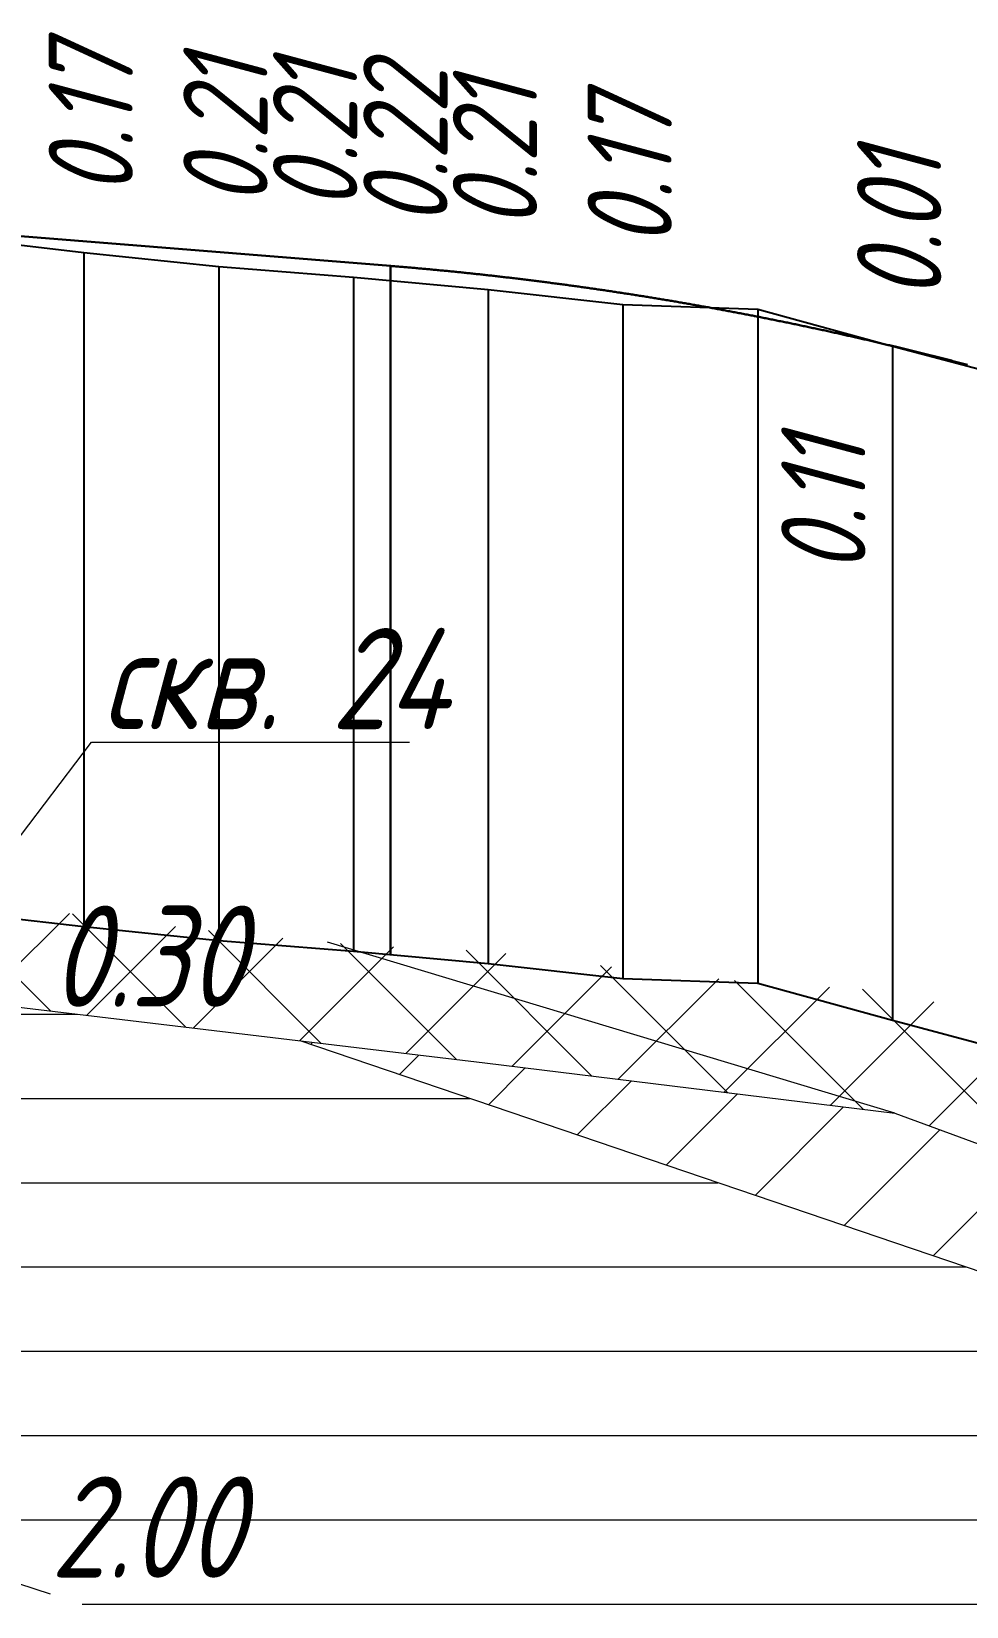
# Model space of a CAD drawing. Extents: x 2172 to 5772, y -842 to -248.
# Drawn here: x 3947.04 to 3974.8, y -475.45 to -428.72 of the extents above; entities that cross this region are included whole.
import ezdxf

# ---------------------------------------------------------------- set-up
doc = ezdxf.new("R2010")
doc.units = 0
doc.header["$MEASUREMENT"] = 0
doc.linetypes.add('CONTI', pattern=[0])
doc.linetypes.add('STROT', pattern=[1.7, 0.5, -1.2])
doc.layers.add('геология', color=7, linetype='CONTINUOUS', lineweight=20)
doc.layers.add('КРАСНЫЙ_ПРОФИЛЬ', color=1, linetype='CONTINUOUS', lineweight=30)
doc.layers.add('РАБОЧИЕ_ОТМЕТКИ', color=1, linetype='CONTINUOUS')
doc.layers.add('ЧЕРНЫЙ_ПРОФИЛЬ', color=7, linetype='CONTINUOUS')
doc.styles.add('ГОСТ', font='gost.TTF', dxfattribs={"oblique": 15, "height": 1})

msp = doc.modelspace()

# ---------------------------------------------------------------- hatches: boundary and pattern name
at = {"layer": 'геология', "linetype": 'Continuous'}
h = msp.add_hatch(dxfattribs=at)
h.set_pattern_fill('ANSI37', color=1, scale=20, style=0)
h.set_pattern_definition([(45, (2171.595959244836, -930.3739942693574), (-1.767766952966369, 1.767766952966369), []), (135, (2171.595959244836, -930.3739942693574), (-1.767766952966369, -1.767766952966369), [])])
h.paths.add_polyline_path([(3405.266979244836, -478.1816899998212), (3404.595959244836, -478.1330410498208), (3400.595959244836, -477.873041049821), (3396.595959244836, -477.7130410498212), (3396.595959244836, -486.3624414353653), (3405.266979244836, -485.2541899998209)])
h.paths.add_polyline_path([(3402.130971975199, -482.3379648031464), (3403.130971975199, -480.3379648031464), (3404.130971975199, -482.3379648031464)], flags=16)
h.paths.add_polyline_path([(3440.595959244836, -480.663041049821), (3436.595959244836, -480.643041049821), (3432.595959244836, -480.453041049821), (3428.595959244836, -480.2130410498212), (3424.595959244836, -479.8630410498208), (3420.595959244836, -479.4430410498207), (3416.595959244836, -479.183041049821), (3412.595959244836, -478.8130410498206), (3408.595959244836, -478.4230410498212), (3407.266979244836, -478.3266899998207), (3407.266979244836, -485.2541899998209), (3409.283704569588, -485.4767397499209), (3425.711407080658, -483.1588145671813)])
edge = h.paths.add_edge_path()
edge.add_arc((3443.903387339326, -483.4551840142339), 3.890410880645049, 132.660726402441, 180.0000000000017, ccw=False)
edge.add_line((3441.267027994384, -480.5942565029923), (3440.595959244836, -480.663041049821))
edge.add_line((3440.595959244836, -480.663041049821), (3425.711407080658, -483.1588145671813))
edge.add_line((3425.711407080658, -483.1588145671813), (3409.283704569588, -485.4767397499209))
edge.add_line((3409.283704569588, -485.4767397499209), (3420.784527473183, -486.7458789984448))
edge.add_line((3420.784527473183, -486.7458789984448), (3435.887831735205, -487.42003160069))
edge.add_line((3435.887831735205, -487.42003160069), (3442.449603800145, -487.0637585584891))
edge.add_arc((3443.903387339325, -483.4551840142339), 3.890410880644605, 180.0000000000008, 248.0570127374182, ccw=False)
edge = h.paths.add_edge_path()
edge.add_line((3464.948359244836, -478.887183049821), (3464.595959244836, -478.9030410498208))
edge.add_line((3464.595959244836, -478.9030410498208), (3460.595959244836, -479.3330410498211))
edge.add_line((3460.595959244836, -479.3330410498211), (3456.595959244836, -479.4230410498212))
edge.add_line((3456.595959244836, -479.4230410498212), (3452.595959244836, -479.6030410498211))
edge.add_line((3452.595959244836, -479.6030410498211), (3448.595959244836, -479.873041049821))
edge.add_line((3448.595959244836, -479.873041049821), (3445.918600629797, -480.1273901182499))
edge.add_arc((3443.903387339325, -483.4551840142335), 3.89041088064461, -7.617018127348274e-12, 58.802145706168574, ccw=False)
edge.add_arc((3443.903387339325, -483.4551840142345), 3.890410880644595, -61.841338698212326, 7.503331289626658e-12, ccw=False)
edge.add_line((3445.739329752336, -486.8851420717547), (3464.948359244836, -485.8421830498191))
edge.add_line((3464.948359244836, -485.8421830498191), (3464.948359244836, -478.887183049821))
h.paths.add_polyline_path([(3461.812351975199, -481.8904225330361), (3462.812351975199, -479.8904225330361), (3463.812351975199, -481.8904225330361)], flags=16)
h.paths.add_polyline_path([(3500.16716671681, -481.8014260150885), (3501.184682013046, -481.5816357129615), (3484.599211183237, -479.8839649782312), (3470.595959244836, -478.6580410498209), (3468.595959244836, -478.7230410498209), (3466.948359244836, -478.7971830498209), (3466.948359244836, -485.8421830498191), (3481.99119701448, -484.7836908851532)])
h.paths.add_polyline_path([(3525.200219244836, -476.3941144998207), (3525.200219244836, -473.6116144998209), (3524.595959244836, -473.7430410498209), (3520.595959244836, -474.4230410498212), (3516.595959244836, -474.703041049821), (3512.595959244836, -474.913041049821), (3508.595959244836, -475.2430410498209), (3504.595959244836, -475.913041049821), (3500.595959244836, -476.5930410498208), (3496.595959244836, -477.1130410498208), (3492.595959244836, -477.3630410498208), (3488.595959244836, -477.4830410498207), (3484.595959244836, -477.873041049821), (3480.595959244836, -478.3330410498211), (3476.595959244836, -478.4730410498209), (3472.595959244836, -478.5930410498208), (3470.595959244836, -478.6580410498209), (3484.599211183237, -479.8839649782312), (3501.184682013046, -481.5816357129615)])
edge = h.paths.add_edge_path()
edge.add_line((3548.314092563063, -469.3140602565363), (3559.52575637998, -467.6440213621786))
edge.add_arc((3562.697113533048, -465.3906260067379), 3.890410880644604, 179.9999999999992, 215.3955478876504, ccw=False)
edge.add_arc((3562.697113533047, -465.3906260067357), 3.89041088064414, 161.1488698633117, 180.0000000000318, ccw=False)
edge.add_line((3559.015379247028, -464.1335939994319), (3556.595959244836, -464.5630410498211))
edge.add_line((3556.595959244836, -464.5630410498211), (3552.595959244836, -465.3030410498209))
edge.add_line((3552.595959244836, -465.3030410498209), (3548.595959244836, -466.2130410498212))
edge.add_line((3548.595959244836, -466.2130410498212), (3544.595959244836, -467.4730410498209))
edge.add_line((3544.595959244836, -467.4730410498209), (3540.595959244836, -468.8830410498213))
edge.add_line((3540.595959244836, -468.8830410498213), (3536.595959244836, -470.4230410498212))
edge.add_line((3536.595959244836, -470.4230410498212), (3532.595959244836, -471.7930410498211))
edge.add_line((3532.595959244836, -471.7930410498211), (3528.595959244836, -472.873041049821))
edge.add_line((3528.595959244836, -472.873041049821), (3526.200219244836, -473.3941144998207))
edge.add_line((3526.200219244836, -473.3941144998207), (3527.200219244836, -473.3941144998207))
edge.add_line((3527.200219244836, -473.3941144998207), (3527.200219244836, -476.3941144998207))
edge.add_line((3527.200219244836, -476.3941144998207), (3548.314092563063, -469.3140602565363))
edge = h.paths.add_edge_path()
edge.add_line((3585.881899244836, -460.5316745498212), (3586.881899244836, -460.5316745498212))
edge.add_line((3586.881899244836, -460.5316745498212), (3584.595959244836, -459.9030410498208))
edge.add_line((3584.595959244836, -459.9030410498208), (3580.595959244836, -460.2330410498207))
edge.add_line((3580.595959244836, -460.2330410498207), (3576.595959244836, -460.873041049821))
edge.add_line((3576.595959244836, -460.873041049821), (3572.595959244836, -461.6730410498212))
edge.add_line((3572.595959244836, -461.6730410498212), (3568.595959244836, -462.5830410498211))
edge.add_line((3568.595959244836, -462.5830410498211), (3565.827963166865, -463.0812803438557))
edge.add_arc((3562.697113533048, -465.3906260067365), 3.890410880644608, -2.091837814077735e-11, 36.412852577754904, ccw=False)
edge.add_arc((3562.697113533047, -465.3906260067403), 3.890410880645504, -18.451092617890993, 3.5981884138891473e-11, ccw=False)
edge.add_line((3566.387534571732, -466.6219218190772), (3567.585893768735, -466.4434196358961))
edge.add_line((3567.585893768735, -466.4434196358961), (3585.881899244836, -464.5316745498212))
edge.add_line((3585.881899244836, -464.5316745498212), (3585.881899244836, -460.5316745498212))
h.paths.add_polyline_path([(3634.595959244836, -458.3480410498209), (3632.595959244836, -458.4630410498212), (3628.595959244836, -458.683041049821), (3624.595959244836, -458.9830410498207), (3620.595959244836, -459.0430410498211), (3616.595959244836, -459.0130410498209), (3612.595959244836, -459.0530410498209), (3608.595959244836, -458.8030410498209), (3604.595959244836, -458.9830410498207), (3600.595959244836, -459.0230410498211), (3596.595959244836, -459.1330410498213), (3592.595959244836, -459.913041049821), (3588.595959244836, -461.0030410498211), (3587.881899244836, -460.8066745498209), (3587.881899244836, -464.5316745498208), (3597.88417471176, -463.5186321709371), (3610.13813682649, -463.4158389539007)])
h.paths.add_polyline_path([(3645.467619244837, -457.6543244498207), (3644.595959244836, -457.663041049821), (3640.595959244836, -457.8630410498208), (3636.595959244836, -458.2330410498207), (3634.595959244836, -458.3480410498209), (3610.13813682649, -463.4158389539007), (3645.467619244837, -467.6443244498209)])
edge = h.paths.add_edge_path(flags=16)
edge.add_arc((3638.824192431525, -462.307321337234), 3.890410880644595, 0, 360)
h.paths.add_polyline_path([(3706.049759244836, -458.3584620498209), (3704.595959244836, -458.2930410498211), (3700.595959244836, -458.143041049821), (3696.595959244836, -458.0030410498211), (3692.595959244836, -457.893041049821), (3688.595959244836, -458.0630410498211), (3684.595959244836, -458.0330410498209), (3680.595959244836, -457.893041049821), (3676.595959244836, -458.0230410498211), (3672.595959244836, -458.163041049821), (3668.595959244836, -458.183041049821), (3664.595959244836, -458.0830410498211), (3660.595959244836, -458.1130410498208), (3656.595959244836, -457.953041049821), (3652.595959244836, -457.663041049821), (3648.595959244836, -457.623041049821), (3647.467619244837, -457.6343244498212), (3647.467619244837, -467.6443244498209), (3706.049759244836, -467.403462049821)])
edge = h.paths.add_edge_path(flags=16)
edge.add_arc((3683.60395167425, -462.7801484565994), 3.890410880644595, 0, 360)
h.paths.add_polyline_path([(3720.595959244836, -459.0930410498208), (3716.595959244836, -458.8230410498209), (3712.595959244836, -458.6930410498207), (3708.595959244836, -458.4730410498209), (3708.049759244836, -458.448462049821), (3708.049759244836, -467.403462049821), (3734.614920244831, -466.6760037975619), (3747.858181346719, -465.0015559511012)])
edge = h.paths.add_edge_path()
edge.add_arc((3752.214261147659, -460.6393792551826), 3.890410880643685, 0, 180, ccw=False)
edge.add_arc((3752.214261147659, -460.6393792551833), 3.89041088064414, -85.46142147417572, 1.0913936421275139e-11, ccw=False)
edge.add_line((3752.522110623317, -464.5175908946599), (3763.327421708334, -463.7493780265404))
edge.add_line((3763.327421708334, -463.7493780265404), (3763.327421708334, -463.5741399059898))
edge.add_line((3763.327421708334, -463.5741399059898), (3765.327421708334, -463.5741399059898))
edge.add_line((3765.327421708334, -463.5741399059898), (3765.327421708334, -463.6148610036912))
edge.add_line((3765.327421708334, -463.6148610036912), (3766.253939244836, -463.5413147498211))
edge.add_line((3766.253939244836, -463.5413147498211), (3766.253939244836, -455.7263147498211))
edge.add_line((3766.253939244836, -455.7263147498211), (3764.595959244836, -456.0330410498209))
edge.add_line((3764.595959244836, -456.0330410498209), (3760.595959244836, -456.453041049821))
edge.add_line((3760.595959244836, -456.453041049821), (3756.595959244836, -456.3030410498209))
edge.add_line((3756.595959244836, -456.3030410498209), (3752.595959244836, -456.4230410498212))
edge.add_line((3752.595959244836, -456.4230410498212), (3748.595959244836, -456.893041049821))
edge.add_line((3748.595959244836, -456.893041049821), (3744.595959244836, -457.6030410498211))
edge.add_line((3744.595959244836, -457.6030410498211), (3740.595959244836, -458.6730410498212))
edge.add_line((3740.595959244836, -458.6730410498212), (3736.595959244836, -459.3630410498208))
edge.add_line((3736.595959244836, -459.3630410498208), (3732.595959244836, -459.453041049821))
edge.add_line((3732.595959244836, -459.453041049821), (3728.595959244836, -459.413041049821))
edge.add_line((3728.595959244836, -459.413041049821), (3724.595959244836, -459.393041049821))
edge.add_line((3724.595959244836, -459.393041049821), (3720.595959244836, -459.0930410498208))
edge.add_line((3720.595959244836, -459.0930410498208), (3747.858181346719, -465.0015559511012))
edge.add_line((3747.858181346719, -465.0015559511012), (3752.223461466872, -464.6550433517355))
edge.add_line((3752.223461466872, -464.6550433517355), (3752.214261147659, -464.5297901358272))
edge.add_arc((3752.21426114766, -460.639379255183), 3.89041088064414, 179.9999999999933, 269.9999999999933, ccw=False)
h.paths.add_polyline_path([(3813.72405150612, -455.3820185126356), (3812.595959244836, -455.413041049821), (3808.595959244836, -455.433041049821), (3804.595959244836, -455.2130410498212), (3800.595959244836, -454.8530410498211), (3796.595959244836, -454.4930410498209), (3792.595959244836, -454.183041049821), (3788.595959244836, -454.0030410498211), (3784.595959244836, -453.913041049821), (3780.595959244836, -454.0530410498209), (3776.595959244836, -454.4630410498212), (3772.595959244836, -454.9230410498212), (3768.595959244836, -455.2930410498211), (3767.253939244836, -455.5413147498211), (3768.253939244836, -455.5413147498211), (3768.253939244836, -463.5413147498211), (3780.697040378689, -462.7014000229392)])
edge = h.paths.add_edge_path(flags=16)
edge.add_arc((3782.489552502429, -458.0649566283755), 3.890410880644595, 0, 360)
edge = h.paths.add_edge_path()
edge.add_arc((3854.726248115077, -455.4518457332789), 3.890410880645049, 135.3689119119537, 179.9999999999849, ccw=False)
edge.add_line((3851.95765681826, -452.718679245223), (3848.595959244836, -452.643041049821))
edge.add_line((3848.595959244836, -452.643041049821), (3844.595959244836, -452.6030410498211))
edge.add_line((3844.595959244836, -452.6030410498211), (3840.595959244836, -452.9030410498208))
edge.add_line((3840.595959244836, -452.9030410498208), (3836.595959244836, -453.893041049821))
edge.add_line((3836.595959244836, -453.893041049821), (3832.595959244836, -454.5730410498209))
edge.add_line((3832.595959244836, -454.5730410498209), (3828.595959244836, -454.9630410498212))
edge.add_line((3828.595959244836, -454.9630410498212), (3826.149659244837, -455.109819049821))
edge.add_line((3826.149659244837, -455.109819049821), (3826.149659244837, -460.1698190498209))
edge.add_line((3826.149659244837, -460.1698190498209), (3841.286910427423, -458.3038150282919))
edge.add_line((3841.286910427423, -458.3038150282919), (3852.175767654233, -458.3895908275786))
edge.add_arc((3854.726248115077, -455.4518457332767), 3.890410880645071, 180.0000000000167, 229.0362612490438, ccw=False)
edge = h.paths.add_edge_path()
edge.add_line((3884.301839244836, -455.2761291498209), (3880.595959244836, -455.0630410498206))
edge.add_line((3880.595959244836, -455.0630410498206), (3876.595959244836, -454.933041049821))
edge.add_line((3876.595959244836, -454.933041049821), (3872.595959244836, -454.643041049821))
edge.add_line((3872.595959244836, -454.643041049821), (3868.595959244836, -454.1730410498212))
edge.add_line((3868.595959244836, -454.1730410498212), (3864.595959244836, -453.4430410498207))
edge.add_line((3864.595959244836, -453.4430410498207), (3860.595959244836, -453.0530410498209))
edge.add_line((3860.595959244836, -453.0530410498209), (3857.719504387871, -452.9667474041121))
edge.add_arc((3854.726248115078, -455.4518457332786), 3.890410880645057, 1.0118128557223827e-11, 39.70055628578791, ccw=False)
edge.add_arc((3854.726248115077, -455.4518457332768), 3.890410880645504, 310.0610747653148, 359.9999999999841, ccw=False)
edge.add_line((3857.230131395185, -458.4294060332277), (3860.233898669774, -458.4530678862102))
edge.add_line((3860.233898669774, -458.4530678862102), (3884.301839244836, -459.3265703498209))
edge.add_line((3884.301839244836, -459.3265703498209), (3884.301839244836, -455.2761291498209))
h.paths.add_polyline_path([(3824.149659244837, -455.2063882998209), (3820.595959244836, -455.2330410498207), (3816.595959244836, -455.3030410498209), (3813.72405150612, -455.3820185126356), (3780.697040378689, -462.7014000229392), (3799.733131681287, -461.2905542881017), (3824.149659244837, -460.1698190498209)])
edge = h.paths.add_edge_path()
edge.add_arc((3913.202360415091, -457.5850063521868), 3.890410880645959, 151.5536274741631, 179.9999999999573, ccw=False)
edge.add_line((3909.781664762662, -455.7318635962984), (3908.595959244836, -455.8830410498213))
edge.add_line((3908.595959244836, -455.8830410498213), (3904.595959244836, -456.0030410498211))
edge.add_line((3904.595959244836, -456.0030410498211), (3900.595959244836, -455.8030410498209))
edge.add_line((3900.595959244836, -455.8030410498209), (3896.595959244836, -455.6330410498208))
edge.add_line((3896.595959244836, -455.6330410498208), (3892.595959244836, -455.5930410498208))
edge.add_line((3892.595959244836, -455.5930410498208), (3888.595959244836, -455.4830410498207))
edge.add_line((3888.595959244836, -455.4830410498207), (3886.301839244836, -455.3740703498211))
edge.add_line((3886.301839244836, -455.3740703498211), (3886.301839244838, -459.3265703498209))
edge.add_line((3886.301839244838, -459.3265703498209), (3909.966816776172, -459.7452272160981))
edge.add_arc((3913.20236041509, -457.5850063521827), 3.890410880644597, 180.0000000000167, 213.7291793922433, ccw=False)
edge = h.paths.add_edge_path()
edge.add_line((3944.168619244836, -454.534879099821), (3940.595959244836, -454.3830410498208))
edge.add_line((3940.595959244836, -454.3830410498208), (3936.595959244836, -454.4730410498209))
edge.add_line((3936.595959244836, -454.4730410498209), (3932.595959244836, -454.5430410498211))
edge.add_line((3932.595959244836, -454.5430410498211), (3928.595959244836, -454.6530410498208))
edge.add_line((3928.595959244836, -454.6530410498208), (3924.595959244836, -455.0130410498209))
edge.add_line((3924.595959244836, -455.0130410498209), (3920.595959244836, -455.0230410498211))
edge.add_line((3920.595959244836, -455.0230410498211), (3916.595959244836, -455.0530410498209))
edge.add_line((3916.595959244836, -455.0530410498209), (3916.184012322408, -455.0859968036152))
edge.add_arc((3913.202360415091, -457.5850063521833), 3.890410880645059, -8.412825991399586e-12, 39.96735627512078, ccw=False)
edge.add_arc((3913.202360415091, -457.5850063521825), 3.890410880645049, 331.009966343258, 359.9999999999799, ccw=False)
edge.add_line((3916.60531846881, -459.4705230731038), (3944.168619244836, -457.6060120998209))
edge.add_line((3944.168619244836, -457.6060120998209), (3944.168619244836, -454.534879099821))
h.paths.add_polyline_path([(3955.822398472535, -455.7395527764525), (3952.595959244836, -455.433041049821), (3948.595959244836, -454.9230410498212), (3946.168619244836, -454.6985120998211), (3946.168619244836, -457.6060120998209), (3960.494782736534, -459.3202079829825), (3972.663879315513, -460.8100788419579)])
edge = h.paths.add_edge_path()
edge.add_line((3976.595959244836, -458.2330410498207), (3972.595959244836, -457.183041049821))
edge.add_line((3972.595959244836, -457.183041049821), (3968.595959244836, -456.9430410498207))
edge.add_line((3968.595959244836, -456.9430410498207), (3964.595959244836, -456.5130410498209))
edge.add_line((3964.595959244836, -456.5130410498209), (3960.595959244836, -456.0030410498211))
edge.add_line((3960.595959244836, -456.0030410498211), (3956.595959244836, -455.8130410498211))
edge.add_line((3956.595959244836, -455.8130410498211), (3955.822398472535, -455.7395527764525))
edge.add_line((3955.822398472535, -455.7395527764525), (3972.663879315513, -460.8100788419579))
edge.add_line((3972.663879315513, -460.8100788419579), (3978.252204039894, -462.8621395892087))
edge.add_arc((3982.017092933802, -461.8818802170204), 3.890410880644142, 180.0000000000595, 194.5940038209968, ccw=False)
edge.add_arc((3982.017092933803, -461.8818802170251), 3.890410880645049, 132.0532115606375, 179.9999999999908, ccw=False)
edge.add_line((3979.411216015804, -458.9931603779823), (3976.595959244836, -458.2330410498207))
edge = h.paths.add_edge_path()
edge.add_line((4000.595959244836, -466.7230410498209), (3996.595959244836, -465.3930410498206))
edge.add_line((3996.595959244836, -465.3930410498206), (3992.595959244836, -463.9430410498212))
edge.add_line((3992.595959244836, -463.9430410498212), (3988.595959244838, -462.1930410498212))
edge.add_line((3988.595959244838, -462.1930410498212), (3985.816784550441, -461.0466314883829))
edge.add_arc((3982.017092933805, -461.8818802170254), 3.890410880644142, 1.3415046851150692e-11, 12.39758847572881, ccw=False)
edge.add_arc((3982.017092933805, -461.8818802170247), 3.890410880644595, -54.9209782933076, 3.410605131648481e-12, ccw=False)
edge.add_line((3984.252934070815, -465.0656376245997), (4002.839259244836, -471.8906290498207))
edge.add_line((4002.839259244836, -471.8906290498207), (4002.839259244836, -467.8906290498207))
edge.add_line((4002.839259244836, -467.8906290498207), (4003.839259244836, -467.8906290498207))
edge.add_line((4003.839259244836, -467.8906290498207), (4000.595959244836, -466.7230410498209))
edge = h.paths.add_edge_path()
edge.add_line((4020.595959244836, -473.9830410498207), (4016.595959244851, -472.5330410498264))
edge.add_line((4016.595959244851, -472.5330410498264), (4012.595959244836, -471.0730410498209))
edge.add_line((4012.595959244836, -471.0730410498209), (4008.595959244836, -469.7530410498211))
edge.add_line((4008.595959244836, -469.7530410498211), (4004.839259244836, -468.2597527998209))
edge.add_line((4004.839259244836, -468.2597527998209), (4004.839259244836, -471.8906290498207))
edge.add_line((4004.839259244836, -471.8906290498207), (4021.016718173161, -478.0785823581791))
edge.add_line((4021.016718173161, -478.0785823581791), (4035.656061439115, -482.0905624260849))
edge.add_line((4035.656061439115, -482.0905624260849), (4038.622816718002, -483.6037610619537))
edge.add_arc((4042.418364381165, -482.7498788939112), 3.890410880645506, 180.0000000000117, 192.6787159699941, ccw=False)
edge.add_arc((4042.418364381165, -482.7498788939124), 3.890410880645504, 125.22494371039619, 179.9999999999933, ccw=False)
edge.add_line((4040.174422048891, -479.571826089179), (4036.595959244836, -478.373041049821))
edge.add_line((4036.595959244836, -478.373041049821), (4032.595959244836, -477.4030410498203))
edge.add_line((4032.595959244836, -477.4030410498203), (4028.595959244836, -476.393041049821))
edge.add_line((4028.595959244836, -476.393041049821), (4024.595959244836, -475.2730410498211))
edge.add_line((4024.595959244836, -475.2730410498211), (4020.595959244836, -473.9830410498207))
edge = h.paths.add_edge_path()
edge.add_line((4064.595959244836, -488.6330410498213), (4060.595959244838, -487.1530410498199))
edge.add_line((4060.595959244838, -487.1530410498199), (4056.595959244838, -485.6430410498215))
edge.add_line((4056.595959244838, -485.6430410498215), (4052.595959244836, -484.1930410498212))
edge.add_line((4052.595959244836, -484.1930410498212), (4048.595959244836, -483.0030410498211))
edge.add_line((4048.595959244836, -483.0030410498211), (4046.268913956645, -482.1943928121746))
edge.add_arc((4042.418364381163, -482.7498788939239), 3.890410880646868, 1.758166945364792e-10, 8.208941618598374, ccw=False)
edge.add_arc((4042.418364381165, -482.7498788939108), 3.890410880645504, 293.2734175151377, 359.99999999998323, ccw=False)
edge.add_line((4043.955540980411, -486.3237262497692), (4068.765279244837, -498.977975949821))
edge.add_line((4068.765279244837, -498.977975949821), (4068.765279244837, -489.8454759498209))
edge.add_line((4068.765279244837, -489.8454759498209), (4068.595959244836, -489.8230410498209))
edge.add_line((4068.595959244836, -489.8230410498209), (4064.595959244836, -488.6330410498213))
h.paths.add_polyline_path([(4080.595959244836, -491.4360120572402), (4077.815959244836, -489.3520053770002), (4072.595959244836, -489.9046221657102), (4070.765279244837, -490.1104759498212), (4070.765279244837, -498.9779759498206), (4080.815959244836, -500.7791209478137)])
h.paths.add_polyline_path([(4120.595959244836, -507.9230410498212), (4117.295361053011, -507.3619393572108), (4090.344469183021, -503.6785930211208), (4099.366628597169, -506.4873238994442), (4123.941777988935, -511.8004094063363), (4145.460039244836, -514.4014025096749), (4145.460039244836, -512.4451981301127), (4144.595959244836, -512.4830410498207), (4144.391696372621, -512.4621041054188), (4144.391696372621, -513.4636559206338), (4142.391696372621, -513.4636559206338), (4142.391696372621, -512.2571041054189), (4140.595959244836, -512.0730410498209), (4136.595959244836, -511.0430410498211), (4132.595959244836, -509.6330410498213), (4128.595959244836, -508.873041049821), (4124.595959244834, -508.3930410498206)])
h.paths.add_polyline_path([(4005.515333133171, -475.7386718086545), (4014.253994039684, -475.7386718086545), (4014.253994039684, -471.235455225381), (4005.515333133171, -471.235455225381)], flags=17)
h.paths.add_polyline_path([(4005.515333133171, -472.7106798069153), (4014.253994039684, -472.7106798069153), (4014.253994039684, -468.2074632236418), (4005.515333133171, -468.2074632236418)])
h.paths.add_polyline_path([(4071.440817035958, -503.1074413528568), (4079.537808069403, -503.1074413528568), (4079.537808069403, -498.6010081863092), (4071.440817035958, -498.6010081863092)])
h.paths.add_polyline_path([(4071.440242448698, -499.8072623816042), (4080.180550136896, -499.8072623816042), (4080.180550136896, -495.3008292150571), (4071.440242448698, -495.3008292150571)], flags=17)
h.paths.add_polyline_path([(4133.098274170738, -513.9701603572676), (4142.267459628771, -513.9701603572676), (4142.267459628771, -509.4637271907204), (4133.098274170738, -509.4637271907204)], flags=17)
h.paths.add_polyline_path([(4084.595959244836, -495.373141686424), (4082.175959244836, -492.9911782607675), (4082.175959244836, -501.1356157758628), (4090.344469183021, -503.6785930211208), (4108.33238159813, -506.1369796158099), (4104.59595924484, -505.0170624525863), (4100.595959244836, -503.6713466043082), (4096.595959244837, -502.3274928617279), (4092.595959244836, -500.6155787413954), (4088.595959244838, -498.1620977525084)])
h.paths.add_polyline_path([(4081.855959244836, -492.6762078904329), (4080.815959244836, -491.6525541868442), (4080.815959244836, -500.7791209478137), (4081.322309768873, -500.8698621427975), (4081.855959244836, -501.0359950709062)])
h.paths.add_polyline_path([(4082.175959244836, -492.9911782607679), (4081.855959244837, -492.6762078904341), (4081.855959244836, -501.0359950709067), (4082.175959244836, -501.1356157758628)])
h = msp.add_hatch(dxfattribs=at)
h.set_pattern_fill('ANSI31', scale=20, angle=135, style=0)
h.set_pattern_definition([(180, (2171.595959244836, -930.3739942693574), (-4.440892098500626e-16, -2.5), [])])
h.paths.add_polyline_path([(4123.941777988935, -511.8004094063363), (4099.366628597169, -506.4873238994442), (4082.175959244836, -503.7770073810989), (4082.175959244836, -527.4719074828608), (4143.027578835396, -514.1073818788323)])
h.paths.add_polyline_path([(4081.855959244836, -503.7265555186323), (4080.815959244837, -503.562586965616), (4080.815959244836, -527.770597229227), (4081.855959244836, -527.5421874231824)])
h.paths.add_polyline_path([(4082.175959244836, -503.7770073810989), (4081.855959244836, -503.7265555186323), (4081.855959244836, -527.5421874231824), (4082.175959244836, -527.4719074828608)])
h.paths.add_polyline_path([(4080.815959244837, -503.562586965616), (4070.765279244837, -501.977975949821), (4070.765279244837, -529.977975949821), (4080.815959244836, -527.770597229227)])
h.paths.add_polyline_path([(4068.765279244837, -501.977975949821), (4042.938793094254, -491.0474888750928), (4041.942738284317, -494.2273850289043, -0.4142135623730962), (4045.833149164961, -498.1177959095494, -1), (4038.052327403671, -498.1177959095494, -0.4142135623730936), (4041.942738284317, -494.2273850289043), (4042.938793094254, -491.0474888750928), (4036.001084134625, -488.1112575322259), (4004.839259244836, -474.8906290498207), (4004.839259244838, -492.8906290498221), (4036.802269244836, -521.4343024998211), (4068.765279244837, -529.977975949821)])
h.paths.add_polyline_path([(4064.594913486084, -513.978491101253, -1), (4056.814091724795, -513.978491101253, -1)], flags=16)
h.paths.add_polyline_path([(4002.839259244836, -474.8906290498207), (3955.011369243846, -458.6640906044336), (3946.168619244836, -457.6060120998209), (3946.168619244838, -474.6060120998213), (4002.839259244836, -492.8906290498207)])
h.paths.add_polyline_path([(3999.882783441693, -485.9412931217357), (4001.882783441693, -485.9412931217357), (4001.882783441693, -487.9412931217357), (3999.882783441693, -487.9412931217357)], flags=16)
h.paths.add_polyline_path([(3977.240079098128, -476.1851015500961, -1), (3985.020900859419, -476.1851015500961, -1)], flags=16)
h.paths.add_polyline_path([(4133.098274170738, -513.9701603572676), (4142.267459628771, -513.9701603572676), (4142.267459628771, -509.4637271907204), (4133.098274170738, -509.4637271907204)], flags=24)
h.paths.add_polyline_path([(4133.098274170738, -518.0432606840213), (4142.910776283525, -518.0432606840213), (4142.910776283525, -513.5368275174742), (4133.098274170738, -513.5368275174742)], flags=25)
h.paths.add_polyline_path([(4071.44135313317, -530.8830026809214), (4080.180014039683, -530.8830026809214), (4080.180014039683, -526.3797860976474), (4071.44135313317, -526.3797860976474)], flags=9)
h.paths.add_polyline_path([(4071.440817035958, -503.1074413528568), (4079.537808069403, -503.1074413528568), (4079.537808069403, -498.6010081863092), (4071.440817035958, -498.6010081863092)], flags=9)
h.paths.add_polyline_path([(4058.71871803684, -516.0275757792165), (4062.95416236008, -516.0275757792165), (4062.95416236008, -511.5243591959425), (4058.71871803684, -511.5243591959425)], flags=8)
h.paths.add_polyline_path([(4005.514797035959, -493.5154621631855), (4014.040665839237, -493.5154621631855), (4014.040665839237, -489.0090289966383), (4005.514797035959, -489.0090289966383)], flags=24)
h.paths.add_polyline_path([(4000.362693745372, -497.5028241364707), (4009.746318088322, -497.5028241364707), (4009.746318088322, -492.9963909699231), (4000.362693745372, -492.9963909699231)], flags=9)
h.paths.add_polyline_path([(3990.58936123981, -488.4477975583695), (3999.972985582761, -488.4477975583695), (3999.972985582761, -483.9413643918224), (3990.58936123981, -483.9413643918224)], flags=24)
h.paths.add_polyline_path([(3979.144705410175, -478.2341862280591), (3983.380149733413, -478.2341862280591), (3983.380149733413, -473.7309696447855), (3979.144705410175, -473.7309696447855)], flags=8)
h.paths.add_polyline_path([(3946.844157035959, -475.3394741256461), (3955.584464724156, -475.3394741256461), (3955.584464724156, -470.833040959099), (3946.844157035959, -470.833040959099)], flags=24)
h.paths.add_polyline_path([(3941.692053745372, -479.3268360989314), (3951.290116973241, -479.3268360989314), (3951.290116973241, -474.8204029323833), (3941.692053745372, -474.8204029323833)], flags=9)
h = msp.add_hatch(dxfattribs=at)
h.set_pattern_fill('ANSI31', scale=20, style=0)
h.set_pattern_definition([(45, (4158.468036482887, -513.7168482017578), (-1.767766952966369, 1.767766952966369), [])])
h.paths.add_polyline_path([(4177.043251984933, -507.2262205848783), (4160.379330727787, -511.7760693989658), (4147.460039244836, -514.4014025096749), (4147.460039244836, -519.4014025096749)])
h.paths.add_polyline_path([(3984.252934070815, -465.0656376245997, -0.5232598043355189), (3978.252204039894, -462.8621395892087), (3972.663879315513, -460.8100788419579), (3960.494782736534, -459.3202079829825), (3955.011369243846, -458.6640906044336), (4002.839259244836, -474.8906290498207), (4002.839259244836, -471.8906290498207)])
h.paths.add_polyline_path([(4021.016718173161, -478.0785823581791), (4004.839259244836, -471.8906290498207), (4004.839259244836, -474.8906290498207), (4036.001084134625, -488.1112575322259), (4068.765279244837, -501.977975949821), (4068.765279244837, -498.977975949821), (4043.955540980411, -486.3237262497692, -0.4694706044289358), (4038.622816718002, -483.6037610619537), (4035.656061439115, -482.0905624260849)])
h.paths.add_polyline_path([(4080.815959244837, -500.7791209478137), (4070.765279244837, -498.9779759498206), (4070.765279244837, -501.977975949821), (4080.815959244837, -503.562586965616)])
h.paths.add_polyline_path([(4081.855959244836, -501.0359950709062), (4081.322309768873, -500.8698621427975), (4080.815959244837, -500.7791209478137), (4080.815959244837, -503.562586965616), (4081.855959244836, -503.7265555186323)])
h.paths.add_polyline_path([(4082.175959244836, -501.1356157758628), (4081.855959244836, -501.0359950709062), (4081.855959244836, -503.7265555186323), (4082.175959244836, -503.7770073810989)])
h.paths.add_polyline_path([(4082.175959244836, -501.1356157758628), (4082.175959244836, -503.7770073810989), (4099.366628597169, -506.4873238994442)])
h.paths.add_polyline_path([(4036.802269244836, -521.4343024998211), (4066.509027629954, -547.9630934554566), (4067.808803441694, -547.9630934554566), (4067.808803441694, -549.1238219453098), (4068.765279244837, -549.977975949821), (4068.765279244837, -529.977975949821)])
h.paths.add_polyline_path([(4064.594913486084, -535.9008145053558, -1), (4056.814091724795, -535.9008145053558, -1)], flags=16)
h.paths.add_polyline_path([(4080.815959244836, -527.770597229227), (4070.765279244837, -529.977975949821), (4070.765279244839, -549.977975949821), (4080.815959244836, -547.6129303275666)])
h.paths.add_polyline_path([(4081.855959244836, -527.5421874231824), (4080.815959244836, -527.770597229227), (4080.815959244836, -547.6129303275666), (4081.855959244836, -547.3682058465215)])
h.paths.add_polyline_path([(4082.175959244836, -527.4719074828608), (4081.855959244836, -527.5421874231824), (4081.855959244836, -547.3682058465215), (4082.175959244836, -547.2929060062002)])
h.paths.add_polyline_path([(4145.460039244836, -519.4014025096749), (4145.460039244836, -514.4014025096749), (4143.027578835396, -514.1073818788323), (4082.175959244836, -527.4719074828608), (4082.175959244836, -547.2929060062002), (4103.030605752121, -542.3855574063309)])
h.paths.add_polyline_path([(4142.391696372621, -517.5367562473875), (4142.391696372621, -515.5367562473875), (4144.391696372621, -515.5367562473875), (4144.391696372621, -517.5367562473875)], flags=16)
h.paths.add_polyline_path([(4005.515333133171, -475.7386718086545), (4014.253994039684, -475.7386718086545), (4014.253994039684, -471.235455225381), (4005.515333133171, -471.235455225381)], flags=9)
h.paths.add_polyline_path([(4071.440817035958, -503.1074413528568), (4079.537808069403, -503.1074413528568), (4079.537808069403, -498.6010081863092), (4071.440817035958, -498.6010081863092)], flags=9)
h.paths.add_polyline_path([(4058.71871803684, -537.9498991833193), (4062.739723475161, -537.9498991833193), (4062.739723475161, -533.4466826000453), (4058.71871803684, -533.4466826000453)], flags=8)
h.paths.add_polyline_path([(4071.44135313317, -530.8830026809214), (4080.180014039683, -530.8830026809214), (4080.180014039683, -526.3797860976474), (4071.44135313317, -526.3797860976474)], flags=9)
h.paths.add_polyline_path([(4071.440817035958, -550.477036872368), (4080.181124724155, -550.477036872368), (4080.181124724155, -545.9706037058204), (4071.440817035958, -545.9706037058204)], flags=9)
h.paths.add_polyline_path([(4133.098274170738, -518.0432606840213), (4142.910776283525, -518.0432606840213), (4142.910776283525, -513.5368275174742), (4133.098274170738, -513.5368275174742)], flags=9)
h.paths.add_polyline_path([(4148.136113133171, -520.4055042048949), (4156.874774039683, -520.4055042048949), (4156.874774039683, -515.9022876216213), (4148.136113133171, -515.9022876216213)], flags=9)
h.paths.add_polyline_path([(4148.135577035959, -515.2537495412939), (4156.875884724155, -515.2537495412939), (4156.875884724155, -510.7473163747463), (4148.135577035959, -510.7473163747463)], flags=24)

# ---------------------------------------------------------------- linework, layer by layer
at = {"layer": 'геология', "color": 7, "linetype": 'Continuous'}
for p, q in [((3945.168619244836, -454.6060120998209), (3948.814476536738, -449.8051227241276)), ((3948.814476536738, -449.8051227241276), (3958.258894066767, -449.8051227241276)), ((3972.663879315513, -460.8100788419579), (3955.822398472535, -455.7395527764525)), ((3946.168619244836, -457.6060120998209), (3960.494782736534, -459.3202079829825)), ((4002.839259244836, -474.8906290498207), (3955.011369243846, -458.6640906044331)), ((3960.494782736534, -459.3202079829825), (3972.663879315513, -460.8100788419579)), ((3972.663879315513, -460.8100788419579), (4002.839259244836, -471.8906290498207))]:
    msp.add_line(p, q, dxfattribs=at)
at = {"layer": 'геология', "color": 7, "linetype": 'STROT', "ltscale": 3}
msp.add_line((3946.168619244836, -474.6060120998209), (4002.839259244836, -492.8906290498207), dxfattribs=at)
at = {"layer": 'КРАСНЫЙ_ПРОФИЛЬ'}
for p, q in [((3937.41607491889, -434.0497430171999), (3957.697130055339, -435.6727071599221)), ((3957.697130055339, -435.6727071599221), (3957.697130055339, -456.105811634357))]:
    msp.add_line(p, q, dxfattribs=at)
msp.add_lwpolyline([(3957.697130055339, -435.6727071599221), (3957.737063711978, -435.675911293438), (3957.776997368616, -435.679132419727), (3957.816931025255, -435.6823705387881), (3957.856864681893, -435.685625650623), (3957.896798338532, -435.6888977552301), (3957.93673199517, -435.6921868526101), (3957.97666565181, -435.6954929427629), (3958.016599308448, -435.6988160256901), (3958.056532965086, -435.7021561013889), (3958.096466621725, -435.705513169861), (3958.136400278363, -435.708887231106), (3958.176333935002, -435.7122782851241), (3958.21626759164, -435.7156863319151), (3958.256201248279, -435.719111371478), (3958.296134904918, -435.722553403815), (3958.336068561556, -435.7260124289251), (3958.376002218195, -435.7294884468079), (3958.415935874833, -435.732981457463), (3958.455869531473, -435.736491460892), (3958.495803188111, -435.7400184570929), (3958.535736844749, -435.743562446067), (3958.575670501388, -435.747123427815), (3958.615604158026, -435.7507014023349), (3958.655537814665, -435.754296369628), (3958.695471471304, -435.7579083296941), (3958.735405127943, -435.761537282533), (3958.775338784581, -435.765183228146), (3958.815272441219, -435.76884616653), (3958.855206097858, -435.7725260976881), (3958.895139754496, -435.776223021619), (3958.935073411135, -435.7799369383231), (3958.975007067773, -435.7836678478002), (3959.014940724412, -435.7874157500491), (3959.054874381051, -435.791180645072), (3959.094808037689, -435.794962532867), (3959.134741694328, -435.7987614134361), (3959.174675350966, -435.802577286777), (3959.214609007605, -435.8064101528921), (3959.254542664244, -435.8102600117791), (3959.294476320882, -435.814126863439), (3959.334409977521, -435.818010707872), (3959.374343634159, -435.8219115450779), (3959.414277290798, -435.825829375058), (3959.454210947436, -435.829764197809), (3959.494144604075, -435.833716013334), (3959.534078260714, -435.8376848216319), (3959.574011917352, -435.8416706227031), (3959.613945573991, -435.845673416547), (3959.653879230629, -435.849693203163), (3959.693812887268, -435.853729982553), (3959.733746543907, -435.8577837547159), (3959.773680200545, -435.8618545196509), (3959.813613857184, -435.8659422773599), (3959.853547513822, -435.8700470278409), (3959.893481170461, -435.8741687710949), (3959.933414827099, -435.8783075071219), (3959.973348483738, -435.8824632359231), (3960.013282140378, -435.8866359574961), (3960.053215797016, -435.8908256718421), (3960.093149453653, -435.8950323789609), (3960.133083110292, -435.8992560788529), (3960.173016766931, -435.9034967715179), (3960.212950423569, -435.907754456955), (3960.252884080208, -435.912029135166), (3960.292817736846, -435.91632080615), (3960.332751393486, -435.920629469907), (3960.372685050124, -435.9249551264361), (3960.412618706762, -435.9292977757391), (3960.452552363401, -435.9336574178139), (3960.492486020039, -435.9380340526629), (3960.499252804703, -435.938777360027), (3960.532419676678, -435.942427680284), (3960.572353333316, -435.9468383006779), (3960.612286989955, -435.951265913845), (3960.652220646594, -435.955710519785), (3960.692154303232, -435.960172118499), (3960.732087959871, -435.9646507099851), (3960.772021616509, -435.969146294244), (3960.811955273149, -435.9736588712749), (3960.851888929787, -435.97818844108), (3960.891822586425, -435.982735003658), (3960.931756243064, -435.9872985590091), (3960.971689899702, -435.991879107132), (3961.011623556341, -435.9964766480289), (3961.05155721298, -436.0010911816989), (3961.091490869618, -436.0057227081411), (3961.131424526257, -436.010371227356), (3961.171358182895, -436.0150367393451), (3961.211291839534, -436.019719244106), (3961.251225496172, -436.0244187416399), (3961.291159152811, -436.0291352319471), (3961.331092809449, -436.0338687150279), (3961.371026466088, -436.038619190881), (3961.410960122726, -436.0433866595072), (3961.450893779365, -436.0481711209061), (3961.490827436004, -436.0529725750771), (3961.530761092642, -436.057791022022), (3961.570694749281, -436.0626264617399), (3961.61062840592, -436.067478894231), (3961.650562062558, -436.072348319494), (3961.690495719197, -436.0772347375309), (3961.730429375835, -436.0821381483399), (3961.770363032474, -436.0870585519231), (3961.810296689112, -436.0919959482781), (3961.850230345751, -436.096950337406), (3961.890164002389, -436.1019217193079), (3961.930097659028, -436.1069100939819), (3961.970031315667, -436.1119154614289), (3962.009964972305, -436.1169378216491), (3962.049898628944, -436.1219771746421), (3962.089832285582, -436.1270335204081), (3962.129765942221, -436.1321068589471), (3962.16969959886, -436.137197190259), (3962.209633255498, -436.1423045143431), (3962.249566912137, -436.1474288312011), (3962.289500568775, -436.152570140832), (3962.329434225414, -436.1577284432351), (3962.369367882053, -436.1629037384121), (3962.409301538692, -436.1680960263611), (3962.449235195329, -436.1733053070841), (3962.489168851968, -436.1785315805789), (3962.529102508607, -436.183774846847), (3962.569036165245, -436.1890351058892), (3962.608969821884, -436.194312357703), (3962.648903478522, -436.19960660229), (3962.688837135162, -436.2049178396501), (3962.728770791799, -436.2102460697829), (3962.768704448438, -436.2155912926892), (3962.808638105077, -436.2209535083671), (3962.848571761715, -436.2263327168189), (3962.888505418354, -436.2317289180442), (3962.928439074992, -436.237142112042), (3962.968372731631, -436.2425722988121), (3963.00830638827, -436.2480194783561), (3963.048240044908, -436.253483650672), (3963.088173701547, -436.2589648157621), (3963.128107358185, -436.2644629736239), (3963.168041014824, -436.2699781242591), (3963.207974671463, -436.2755102676679), (3963.247908328101, -436.281059403849), (3963.28784198474, -436.2866255328031), (3963.327775641378, -436.29220865453), (3963.367709298017, -436.2978087690299), (3963.407642954655, -436.303425876303), (3963.447576611294, -436.3090599763491), (3963.487510267933, -436.3147110691671), (3963.527443924571, -436.3203791547589), (3963.56737758121, -436.326064233124), (3963.607311237848, -436.3317663042619), (3963.647244894487, -436.3374853681721), (3963.687178551125, -436.343221424856), (3963.727112207764, -436.3489744743119), (3963.767045864402, -436.3547445165411), (3963.806979521041, -436.360531551544), (3963.84691317768, -436.366335579319), (3963.886846834318, -436.3721565998671), (3963.926780490957, -436.3779946131881), (3963.966714147596, -436.383849619282), (3964.006647804234, -436.389721618149), (3964.046581460873, -436.3956106097889), (3964.086515117511, -436.4015165942019), (3964.12644877415, -436.4074395713881), (3964.166382430788, -436.413379541347), (3964.206316087427, -436.419336504078), (3964.246249744065, -436.425310459583), (3964.286183400704, -436.4313014078609), (3964.326117057343, -436.4373093489112), (3964.366050713981, -436.4433342827351), (3964.40598437062, -436.4493762093311), (3964.445918027258, -436.4554351286999), (3964.485851683897, -436.4615110408431), (3964.499252804703, -436.463553831577), (3964.525785340535, -436.4676039457581), (3964.565718997174, -436.4737138434461), (3964.605652653812, -436.4798407339069), (3964.645586310451, -436.485984617141), (3964.68551996709, -436.492145493148), (3964.725453623728, -436.498323361928), (3964.765387280368, -436.504518223481), (3964.805320937005, -436.510730077807), (3964.845254593644, -436.5169589249049), (3964.885188250283, -436.5232047647769), (3964.925121906921, -436.5294675974219), (3964.96505556356, -436.535747422839), (3965.004989220198, -436.54204424103), (3965.044922876838, -436.5483580519931), (3965.084856533475, -436.5546888557292), (3965.124790190114, -436.561036652239), (3965.164723846753, -436.567401441521), (3965.204657503391, -436.5737832235759), (3965.244591160031, -436.580181998404), (3965.284524816668, -436.5865977660051), (3965.324458473307, -436.5930305263789), (3965.364392129946, -436.599480279526), (3965.404325786584, -436.6059470254461), (3965.444259443223, -436.6124307641389), (3965.484193099861, -436.618931495605), (3965.5241267565, -436.6254492198432), (3965.564060413139, -436.631983936855), (3965.603994069777, -436.638535646639), (3965.643927726416, -436.645104349197), (3965.683861383054, -436.651690044527), (3965.723795039693, -436.658292732631), (3965.763728696331, -436.664912413507), (3965.80366235297, -436.6715490871561), (3965.843596009609, -436.678202753578), (3965.883529666247, -436.6848734127741), (3965.923463322886, -436.691561064742), (3965.963396979524, -436.6982657094829), (3966.003330636163, -436.7049873469969), (3966.043264292802, -436.711725977284), (3966.08319794944, -436.718481600343), (3966.123131606078, -436.7252542161759), (3966.163065262717, -436.7320438247821), (3966.202998919356, -436.7388504261601), (3966.242932575994, -436.745674020312), (3966.282866232633, -436.7525146072371), (3966.322799889271, -436.7593721869341), (3966.36273354591, -436.7662467594041), (3966.402667202548, -436.773138324648), (3966.442600859187, -436.780046882664), (3966.482534515826, -436.786972433453), (3966.522468172464, -436.793914977015), (3966.562401829103, -436.8008745133511), (3966.602335485741, -436.8078510424589), (3966.64226914238, -436.8148445643401), (3966.682202799019, -436.8218550789929), (3966.722136455657, -436.8288825864201), (3966.762070112296, -436.8359270866199), (3966.802003768934, -436.8429885795931), (3966.841937425574, -436.850067065338), (3966.881871082211, -436.8571625438572), (3966.92180473885, -436.8642750151489), (3966.961738395488, -436.871404479213), (3967.001672052127, -436.87855093605), (3967.041605708766, -436.885714385661), (3967.081539365404, -436.8928948280441), (3967.121473022044, -436.9000922631999), (3967.161406678681, -436.9073066911301), (3967.20134033532, -436.9145381118319), (3967.241273991959, -436.921786525307), (3967.281207648597, -436.929051931555), (3967.321141305236, -436.9363343305761), (3967.361074961874, -436.9436337223701), (3967.401008618514, -436.950950106936), (3967.440942275151, -436.9582834842761), (3967.48087593179, -436.9656338543891), (3967.520809588429, -436.973001217274), (3967.560743245067, -436.9803855729331), (3967.600676901706, -436.987786921364), (3967.640610558345, -436.995205262569), (3967.680544214983, -437.0026405965459), (3967.720477871621, -437.010092923297), (3967.76041152826, -437.0175622428201), (3967.800345184899, -437.025048555116), (3967.840278841537, -437.0325518601849), (3967.880212498176, -437.040072158027), (3967.920146154815, -437.0476094486421), (3967.960079811453, -437.05516373203), (3968.000013468092, -437.0627350081909), (3968.03994712473, -437.070323277125), (3968.079880781369, -437.0779285388321), (3968.119814438007, -437.0855507933111), (3968.159748094646, -437.093190040564), (3968.199681751285, -437.1008462805901), (3968.239615407923, -437.108519513388), (3968.279549064561, -437.1162097389602), (3968.3194827212, -437.1239169573041), (3968.359416377839, -437.1316411684211), (3968.399350034477, -437.139382372312), (3968.439283691117, -437.1471405689749), (3968.479217347754, -437.1549157584109), (3968.499252804703, -437.1588231168239), (3968.519151004393, -437.1627079406201), (3968.559084661032, -437.170517115602), (3968.59901831767, -437.178343283357), (3968.638951974309, -437.1861864438852), (3968.678885630947, -437.1940465971861), (3968.718819287586, -437.2019237432601), (3968.758752944224, -437.2098178821061), (3968.798686600863, -437.2177290137261), (3968.838620257502, -437.225657138119), (3968.87855391414, -437.233602255284), (3968.918487570779, -437.241564365223), (3968.958421227417, -437.249543467934), (3968.998354884056, -437.257539563418), (3969.038288540694, -437.265552651676), (3969.078222197333, -437.273582732706), (3969.118155853972, -437.281629806509), (3969.15808951061, -437.2896938730851), (3969.19802316725, -437.2977749324341), (3969.237956823888, -437.3058729845561), (3969.277890480526, -437.3139880294511), (3969.317824137164, -437.3221200671192), (3969.357757793803, -437.3302690975599), (3969.397691450442, -437.338435120774), (3969.43762510708, -437.3466181367601), (3969.47755876372, -437.3548181455201), (3969.517492420357, -437.3630351470529), (3969.557426076996, -437.371269141358), (3969.597359733634, -437.379520128437), (3969.637293390273, -437.3877881082881), (3969.677227046912, -437.3960730809119), (3969.71716070355, -437.404375046309), (3969.75709436019, -437.41269400448), (3969.797028016827, -437.4210299554229), (3969.836961673466, -437.429382899139), (3969.876895330105, -437.4377528356281), (3969.916828986743, -437.4461397648902), (3969.956762643382, -437.454543686925), (3969.996696300021, -437.4629646017329), (3970.036629956659, -437.4714025093131), (3970.076563613297, -437.4798574096671), (3970.116497269936, -437.488329302794), (3970.156430926575, -437.4968181886929), (3970.196364583213, -437.505324067366), (3970.236298239852, -437.513846938811), (3970.276231896491, -437.52238680303), (3970.316165553129, -437.530943660021), (3970.356099209767, -437.5395175097851), (3970.396032866406, -437.5481083523221), (3970.435966523045, -437.5567161876331), (3970.475900179683, -437.5653410157161), (3970.515833836322, -437.573982836572), (3970.555767492961, -437.5826416502009), (3970.595701149599, -437.5913174566031), (3970.635634806237, -437.600010255778), (3970.675568462876, -437.608720047725), (3970.715502119515, -437.6174468324461), (3970.755435776153, -437.6261906099401), (3970.795369432793, -437.6349513802061), (3970.83530308943, -437.643729143246), (3970.875236746069, -437.652523899058), (3970.915170402707, -437.6613356476441), (3970.955104059346, -437.6701643890019), (3970.995037715985, -437.6790101231331), (3971.034971372623, -437.687872850038), (3971.074905029262, -437.696752569715), (3971.1148386859, -437.705649282165), (3971.154772342539, -437.714562987388), (3971.194705999178, -437.723493685384), (3971.234639655816, -437.732441376153), (3971.274573312455, -437.741406059695), (3971.314506969093, -437.75038773601), (3971.354440625732, -437.7593864050971), (3971.39437428237, -437.7684020669581), (3971.434307939009, -437.777434721592), (3971.474241595648, -437.7864843689981), (3971.514175252286, -437.7955510091779), (3971.554108908926, -437.8046346421302), (3971.594042565564, -437.8137352678559), (3971.633976222202, -437.822852886354), (3971.67390987884, -437.8319874976251), (3971.713843535479, -437.8411391016689), (3971.753777192118, -437.8503076984871), (3971.793710848756, -437.8594932880769), (3971.833644505396, -437.86869587044), (3971.873578162033, -437.877915445576), (3971.913511818672, -437.8871520134851), (3971.95344547531, -437.896405574166), (3971.993379131949, -437.9056761276211), (3972.033312788588, -437.9149636738489), (3972.073246445226, -437.9242682128502), (3972.113180101865, -437.9335897446231), (3972.153113758503, -437.9429282691699), (3972.193047415142, -437.952283786489), (3972.23298107178, -437.9616562965812), (3972.272914728419, -437.971045799447), (3972.312848385058, -437.9804522950851), (3972.352782041697, -437.989875783496), (3972.392715698335, -437.9993162646801), (3972.432649354973, -438.008773738638), (3972.472583011612, -438.0182482053681), (3972.499252804703, -438.0245852157691), (3972.512516668251, -438.027739664871), (3972.552450324889, -438.0372481171471), (3972.592383981528, -438.0467735621951), (3972.632317638167, -438.056316000017), (3972.672251294805, -438.0658754306121), (3972.712184951443, -438.07545185398), (3972.752118608082, -438.08504527012), (3972.79205226472, -438.0946556790341), (3972.831985921359, -438.1042830807201), (3972.871919577998, -438.1139274751799), (3972.911853234636, -438.1235888624119), (3972.951786891275, -438.1332672424171), (3972.991720547913, -438.142962615196), (3973.031654204552, -438.152674980747), (3973.071587861191, -438.1624043390711), (3973.111521517829, -438.1721506901681), (3973.151455174469, -438.1819140340381), (3973.191388831106, -438.191694370681), (3973.231322487745, -438.201491700097), (3973.271256144383, -438.211306022286), (3973.311189801022, -438.221137337247), (3973.351123457661, -438.230985644982), (3973.391057114299, -438.2408509454899), (3973.430990770938, -438.25073323877), (3973.470924427576, -438.2606325248241), (3973.510858084215, -438.2705488036499), (3973.550791740854, -438.2804820752499), (3973.590725397492, -438.2904323396219), (3973.630659054132, -438.300399596767), (3973.670592710769, -438.310383846685), (3973.710526367408, -438.320385089376), (3973.750460024046, -438.330403324841), (3973.790393680685, -438.340438553078), (3973.830327337324, -438.350490774088), (3973.870260993962, -438.3605599878701), (3973.9101946506, -438.3706461944259), (3973.95012830724, -438.380749393755), (3973.990061963878, -438.390869585857), (3974.029995620516, -438.4010067707311), (3974.069929277155, -438.4111609483791), (3974.109862933793, -438.421332118799), (3974.149796590432, -438.431520281993), (3974.189730247071, -438.4417254379591), (3974.229663903709, -438.4519475866991), (3974.269597560348, -438.462186728211), (3974.309531216986, -438.4724428624959), (3974.349464873625, -438.482715989554), (3974.389398530264, -438.493006109386), (3974.429332186903, -438.5033132219901), (3974.469265843541, -438.513637327367), (3974.509199500179, -438.5239784255159), (3974.549133156818, -438.534336516439), (3974.589066813456, -438.5447116001351), (3974.629000470095, -438.5551036766039), (3974.668934126734, -438.565512745846), (3974.708867783373, -438.57593880786), (3974.748801440011, -438.5863818626481), (3974.788735096649, -438.596841910208), (3974.828668753288, -438.6073189505421)], dxfattribs=at)
at = {"layer": 'ЧЕРНЫЙ_ПРОФИЛЬ'}
for p, q in [((3944.595959244836, -434.8080926465622), (3948.595959244836, -435.2752729604562)), ((3948.595959244836, -435.2752729604562), (3948.595959244836, -455.2752729604562)), ((3948.595959244836, -435.2752729604562), (3952.595959244836, -435.6878968782222)), ((3952.595959244836, -435.6878968782222), (3952.595959244836, -455.6878968782222)), ((3952.595959244836, -435.6878968782222), (3956.595959244836, -436.0043952605423)), ((3956.595959244836, -436.0043952605423), (3956.595959244836, -456.0043952605423)), ((3956.595959244836, -436.0043952605423), (3960.595959244836, -436.3677000933322)), ((3960.595959244836, -436.3677000933322), (3960.595959244836, -456.3677000933322)), ((3960.595959244836, -436.3677000933322), (3964.595959244836, -436.8133578577922)), ((3964.595959244836, -436.8133578577922), (3964.595959244836, -456.8133578577922)), ((3964.595959244836, -436.8133578577922), (3968.595959244836, -436.9511176890222)), ((3968.595959244836, -436.9511176890222), (3968.595959244836, -456.9511176890222)), ((3968.595959244836, -436.9511176890222), (3972.595959244836, -438.0489870027452)), ((3972.595959244836, -438.0489870027452), (3972.595959244836, -458.0489870027452)), ((3972.595959244836, -438.0489870027452), (3976.595959244836, -439.1156212030932)), ((3944.595959244836, -454.8080926465622), (3948.595959244836, -455.2752729604562)), ((3948.595959244836, -455.2752729604562), (3952.595959244836, -455.6878968782222)), ((3952.595959244836, -455.6878968782222), (3956.595959244836, -456.0043952605423)), ((3956.595959244836, -456.0043952605423), (3960.595959244836, -456.3677000933322)), ((3960.595959244836, -456.3677000933322), (3964.595959244836, -456.8133578577922)), ((3964.595959244836, -456.8133578577922), (3968.595959244836, -456.9511176890222)), ((3968.595959244836, -456.9511176890222), (3972.595959244836, -458.0489870027452)), ((3972.595959244836, -458.0489870027452), (3976.595959244836, -459.1156212030932))]:
    msp.add_line(p, q, dxfattribs=at)

# ---------------------------------------------------------------- texts
at = {"layer": 'геология', "color": 7, "lineweight": -3, "style": 'ГОСТ', "oblique": 15}
msp.add_text('скв. 24', height=3, dxfattribs=at).set_placement((3949.127086241706, -449.4162607413909))
at = {"layer": 'геология', "color": 7, "linetype": 'CONTI', "style": 'ГОСТ', "oblique": 15}
for s, p in [('0.30', (3947.595229230383, -457.6506623386244)), ('2.00', (3947.595229230383, -474.5884019312216))]:
    msp.add_text(s, height=3, dxfattribs=at).set_placement(p)
at = {"layer": 'РАБОЧИЕ_ОТМЕТКИ', "style": 'ГОСТ', "oblique": 15}
for s, p in [('0.17', (3950.045233275176, -433.5908477850685)), ('0.21', (3954.045233275176, -433.9109424018045)), ('0.21', (3956.708404194278, -434.0444909853886)), ('0.22', (3959.38790585694, -434.5127707014572)), ('0.21', (3962.045233275176, -434.5929657335035)), ('0.17', (3966.045233275176, -435.1177422050534)), ('0.01', (3974.045233275176, -436.6787735892455)), ('0.11', (3971.795233275176, -444.8130114903005))]:
    msp.add_text(s, height=2.5, rotation=90, dxfattribs=at).set_placement(p)

doc.saveas('drawing.dxf')
